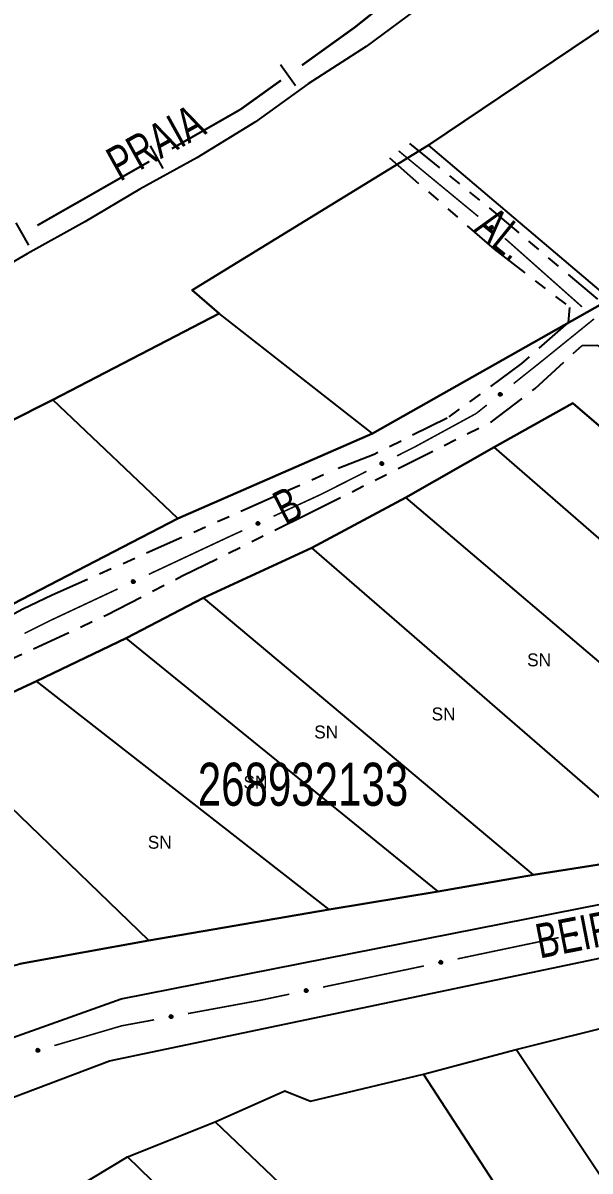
# Model space of a CAD drawing. Extents: x 207981 to 210201, y 4876477 to 4878908.
# Drawn here: x 208287.5 to 208353.4, y 4877507.2 to 4877640.5 of the extents above; entities that cross this region are included whole.
import ezdxf
from ezdxf.enums import TextEntityAlignment as Align

# ---------------------------------------------------------------- set-up
doc = ezdxf.new("R2010")
doc.units = 0
doc.header["$LTSCALE"] = 1.5
doc.header["$MEASUREMENT"] = 0
doc.linetypes.add('TRACO_25', pattern=[8, 3, -1, 1, -1, 1, -1])
for name, color, linetype in [('CD_MALHA_LOTES', 7, 'CONTINUOUS'), ('CD_TXT_QUADRA', 255, 'CONTINUOUS'), ('HD-CURSO-PERENE', 170, 'CONTINUOUS'), ('HD-TXT-PRAIA', 7, 'CONTINUOUS'), ('LM-LIM-SETORES-BAIRROS', 250, 'CONTINUOUS'), ('RU-QUADRA', 210, 'CONTINUOUS'), ('SV-EIXO-RUA-N-PAV', 6, 'CONTINUOUS'), ('SV-EIXO-RUA-PAV', 20, 'CONTINUOUS'), ('SV-RUA-NAO-PAV', 7, 'CONTINUOUS'), ('SV-RUA-PAVIM', 7, 'CONTINUOUS'), ('SV-TXT-RUA-N-PAV', 7, 'CONTINUOUS'), ('SV-TXT-RUA-PAV', 7, 'CONTINUOUS'), ('Th_NmrPort', 1, 'CONTINUOUS')]:
    doc.layers.add(name, color=color, linetype=linetype)
doc.styles.add('ARIAL', font='ARIAL.SHX')

msp = doc.modelspace()

# ---------------------------------------------------------------- linework, layer by layer
at = {"layer": 'CD_MALHA_LOTES', "linetype": 'Continuous', "flags": 128}
for points in [[(208334.64, 4877626.35), (208361.78, 4877644.63)], [(208307.14, 4877609.48), (208334.64, 4877626.35)], [(208355.78, 4877608.43), (208334.64, 4877626.35)], [(208310.28, 4877606.78), (208307.14, 4877609.48)], [(208355.78, 4877608.43), (208328.12, 4877592.84)], [(208290.95, 4877596.74), (208310.28, 4877606.78)], [(208328.12, 4877592.84), (208310.28, 4877606.78)], [(208269.43, 4877585.94), (208290.95, 4877596.74)], [(208305.49, 4877582.95), (208290.95, 4877596.74)], [(208342.29, 4877591.27), (208351.43, 4877596.36)], [(208351.43, 4877596.36), (208404.2, 4877551.09)], [(208328.12, 4877592.84), (208305.49, 4877582.95)], [(208332.02, 4877585.42), (208342.29, 4877591.27)], [(208391.01, 4877548.92), (208342.29, 4877591.27)], [(208321.08, 4877579.57), (208332.02, 4877585.42)], [(208377.52, 4877546.74), (208332.02, 4877585.42)], [(208305.49, 4877582.95), (208284.12, 4877571.93)], [(208308.49, 4877573.73), (208321.08, 4877579.57)], [(208362.15, 4877543.97), (208321.08, 4877579.57)], [(208299.49, 4877569.08), (208308.49, 4877573.73)], [(208346.86, 4877541.57), (208308.49, 4877573.73)], [(208289.07, 4877564.06), (208299.49, 4877569.08)], [(208335.77, 4877539.62), (208299.49, 4877569.08)], [(208276.78, 4877558.36), (208289.07, 4877564.06)], [(208323.1, 4877537.52), (208289.07, 4877564.06)], [(208302.11, 4877533.93), (208276.78, 4877558.36)], [(208362.15, 4877543.97), (208346.86, 4877541.57)], [(208346.86, 4877541.57), (208335.77, 4877539.62)], [(208335.77, 4877539.62), (208323.1, 4877537.52)], [(208323.1, 4877537.52), (208302.11, 4877533.93)], [(208302.11, 4877533.93), (208287.12, 4877531.23)], [(208344.84, 4877521.26), (208357.43, 4877524.41)], [(208334.05, 4877518.41), (208344.84, 4877521.26)], [(208372.42, 4877479.96), (208344.84, 4877521.26)], [(208309.83, 4877512.86), (208317.93, 4877516.46), (208320.93, 4877515.26), (208334.05, 4877518.41)], [(208352.93, 4877489.4), (208334.05, 4877518.41)], [(208299.64, 4877508.82), (208309.83, 4877512.86)], [(208344.84, 4877479.51), (208309.83, 4877512.86)], [(208289.75, 4877502.82), (208299.64, 4877508.82)], [(208342.44, 4877467.21), (208299.64, 4877508.82)]]:
    msp.add_lwpolyline(points, dxfattribs=at)
at = {"layer": 'HD-CURSO-PERENE', "linetype": 'Continuous'}
msp.add_polyline3d([(208334.094113, 4877642.766709, 2.237028), (208327.394718, 4877637.821168, 2.237028), (208320.641157, 4877633.476024, 2.237028), (208314.538877, 4877629.059647, 2.237028), (208307.709201, 4877624.864232, 2.237028), (208301.075825, 4877621.245668, 2.237028), (208294.693942, 4877617.453384, 2.237028), (208287.961133, 4877613.734112, 2.237028), (208281.504162, 4877609.941383, 2.237028), (208275.572981, 4877606.126738, 2.237028), (208269.23551, 4877603.160705, 2.237028), (208263.374284, 4877600.097372, 2.237028), (208257.365276, 4877596.682745, 2.237028), (208250.803053, 4877593.640291, 2.237028), (208244.994795, 4877590.151763, 2.237028), (208238.407372, 4877587.13419, 2.237028), (208232.066649, 4877584.643706, 2.237028), (208226.224805, 4877582.406476, 2.237028), (208219.960027, 4877579.791293, 2.237028), (208213.950849, 4877576.401695, 2.237028), (208207.685044, 4877573.936685, 2.237028), (208201.966465, 4877571.975514, 2.237028), (208196.252336, 4877569.363591, 2.237028), (208190.017207, 4877566.072775, 2.237028)], dxfattribs=at)
at = {"layer": 'LM-LIM-SETORES-BAIRROS', "const_width": 0.25}
for points in [[(208326.058213, 4877640.022602), (208331.894316, 4877644.662783)], [(208319.929137, 4877635.624088), (208325.616215, 4877639.705404)], [(208325.616215, 4877639.705404), (208326.058213, 4877640.022602)], [(208312.768026, 4877630.484938), (208317.491817, 4877633.874953)], [(208304.788864, 4877625.934163), (208312.606741, 4877630.392952)], [(208312.606741, 4877630.392952), (208312.768026, 4877630.484938)], [(208289.153111, 4877617.016585), (208302.182905, 4877624.4479)]]:
    msp.add_lwpolyline(points, dxfattribs=at)
at = {"layer": 'LM-LIM-SETORES-BAIRROS'}
for points in [[(208319.178825, 4877633.239338), (208317.429689, 4877635.676658)], [(208303.79469, 4877623.640341), (208302.308427, 4877626.2463)], [(208288.158936, 4877614.722763), (208286.672673, 4877617.328722)]]:
    msp.add_lwpolyline(points, dxfattribs=at)
at = {"layer": 'RU-QUADRA', "linetype": 'Continuous'}
for points in [[(208361.78, 4877644.63), (208334.64, 4877626.35), (208307.14, 4877609.48), (208310.28, 4877606.78), (208290.95, 4877596.74), (208269.43, 4877585.94), (208254.29, 4877578.22), (208242.75, 4877573.28), (208227.53, 4877566.68), (208210.74, 4877560.38), (208195, 4877553.11), (208175.89, 4877553.26)], [(208140.43, 4877322.03), (208224.24, 4877482.96), (208238.63, 4877507.62), (208210.89, 4877536.47), (208225.88, 4877543.67), (208241.7, 4877551.09), (208257.14, 4877558.74), (208267.63, 4877563.98), (208284.12, 4877571.93), (208305.49, 4877582.95), (208328.12, 4877592.84), (208355.78, 4877608.43)]]:
    msp.add_lwpolyline(points, dxfattribs=at)
at = {"layer": 'RU-QUADRA', "linetype": 'Continuous', "flags": 128}
msp.add_lwpolyline([(208404.2, 4877551.09), (208351.43, 4877596.36), (208342.29, 4877591.27), (208332.02, 4877585.42), (208321.08, 4877579.57), (208308.49, 4877573.73), (208299.49, 4877569.08), (208289.07, 4877564.06), (208276.78, 4877558.36), (208265.54, 4877552.21), (208254.14, 4877546.07), (208230.91, 4877534.08), (208251.29, 4877515.49), (208270.93, 4877526.88), (208287.12, 4877531.23), (208302.11, 4877533.93), (208323.1, 4877537.52), (208335.77, 4877539.62), (208346.86, 4877541.57), (208362.15, 4877543.97), (208377.52, 4877546.74), (208391.01, 4877548.92)], close=True, dxfattribs=at)
msp.add_lwpolyline([(208357.28, 4877438.66), (208298.59, 4877446.75), (208288.1, 4877447.95), (208238.85, 4877454.62), (208237.35, 4877457.17), (208256.24, 4877476.96), (208254.74, 4877478.31), (208263.29, 4877486.55), (208280.6, 4877497.35), (208289.75, 4877502.82), (208299.64, 4877508.82), (208309.83, 4877512.86), (208317.93, 4877516.46), (208320.93, 4877515.26), (208334.05, 4877518.41), (208344.84, 4877521.26), (208357.43, 4877524.41)], dxfattribs=at)
at = {"layer": 'SV-EIXO-RUA-N-PAV', "const_width": 0.18}
for points in [[(208331.159977, 4877625.685942), (208340.42314, 4877618.057455)], [(208343.510861, 4877615.514626), (208343.765681, 4877615.304774)], [(208343.765681, 4877615.304774), (208352.492365, 4877607.556784)], [(208353.899678, 4877606.15946), (208348.456268, 4877601.758405)], [(208348.091168, 4877601.463217), (208344.54805, 4877598.639795)], [(208348.456268, 4877601.758405), (208348.091168, 4877601.463217)], [(208341.419812, 4877596.14698), (208340.637752, 4877595.523777)], [(208340.181706, 4877595.160365), (208333.666109, 4877591.616795)], [(208340.637752, 4877595.523777), (208340.181706, 4877595.160365)], [(208333.666109, 4877591.616795), (208333.137342, 4877591.32922)], [(208333.137342, 4877591.32922), (208330.997255, 4877590.247153)], [(208327.427604, 4877588.442273), (208322.96554, 4877586.186174)], [(208322.138248, 4877585.76788), (208316.622424, 4877583.226882)], [(208322.96554, 4877586.186174), (208322.138248, 4877585.76788)], [(208312.989393, 4877581.553239), (208311.172877, 4877580.716417)], [(208311.139153, 4877580.700881), (208302.115879, 4877576.477221)], [(208311.172877, 4877580.716417), (208311.139153, 4877580.700881)], [(208298.493118, 4877574.781461), (208291.247597, 4877571.38994)], [(208290.809366, 4877571.184811), (208287.664438, 4877569.612347)], [(208291.247597, 4877571.38994), (208290.809366, 4877571.184811)]]:
    msp.add_lwpolyline(points, dxfattribs=at)
at = {"layer": 'SV-EIXO-RUA-N-PAV'}
for points in [[(208341.926068, 4877616.962354), (208341.974677, 4877616.967754), (208342.017559, 4877616.962456), (208342.052052, 4877616.947742), (208342.079143, 4877616.926793), (208342.104444, 4877616.902238), (208342.124491, 4877616.871855), (208342.139271, 4877616.833204), (208342.145031, 4877616.78448), (208342.136716, 4877616.740909), (208342.1241, 4877616.70632), (208342.103882, 4877616.676813), (208342.079617, 4877616.652634), (208342.047367, 4877616.632854), (208342.008052, 4877616.618258), (208341.958918, 4877616.613653), (208341.916914, 4877616.619136), (208341.883924, 4877616.634243), (208341.854389, 4877616.654758), (208341.828859, 4877616.680135), (208341.809352, 4877616.710074), (208341.794728, 4877616.749685), (208341.790824, 4877616.79824), (208341.795815, 4877616.840197), (208341.810455, 4877616.87339), (208341.831306, 4877616.902013), (208341.855625, 4877616.927689), (208341.885329, 4877616.949112), (208341.926068, 4877616.962354)], [(208343.1649, 4877597.396841), (208343.160096, 4877597.348169), (208343.146013, 4877597.30732), (208343.124462, 4877597.276631), (208343.098347, 4877597.254477), (208343.069077, 4877597.234823), (208343.035194, 4877597.221517), (208342.994317, 4877597.21508), (208342.945459, 4877597.219557), (208342.904562, 4877597.236733), (208342.873344, 4877597.256252), (208342.848676, 4877597.282153), (208342.830058, 4877597.310908), (208342.817401, 4877597.34656), (208342.811282, 4877597.388048), (208342.816973, 4877597.437068), (208342.831053, 4877597.47702), (208342.852678, 4877597.506157), (208342.878875, 4877597.530792), (208342.908998, 4877597.5505), (208342.942333, 4877597.563369), (208342.984116, 4877597.569455), (208343.032424, 4877597.563197), (208343.072432, 4877597.549608), (208343.101865, 4877597.528398), (208343.125537, 4877597.502061), (208343.145608, 4877597.472944), (208343.160401, 4877597.439441), (208343.1649, 4877597.396841)], [(208329.390322, 4877589.311308), (208329.375724, 4877589.264629), (208329.353633, 4877589.227495), (208329.326293, 4877589.201828), (208329.29622, 4877589.185445), (208329.263565, 4877589.172151), (208329.227686, 4877589.166011), (208329.186354, 4877589.168017), (208329.139425, 4877589.182332), (208329.102873, 4877589.207462), (208329.076275, 4877589.23292), (208329.057387, 4877589.263295), (208329.045003, 4877589.295233), (208329.039858, 4877589.332714), (208329.0423, 4877589.37458), (208329.057836, 4877589.42142), (208329.079744, 4877589.457676), (208329.10684, 4877589.481808), (208329.137497, 4877589.500604), (208329.170997, 4877589.513777), (208329.206252, 4877589.519601), (208329.248401, 4877589.517067), (208329.294428, 4877589.50112), (208329.330839, 4877589.479682), (208329.355345, 4877589.452932), (208329.37317, 4877589.422333), (208329.386903, 4877589.389743), (208329.394576, 4877589.353933), (208329.390322, 4877589.311308)], [(208314.982466, 4877582.350196), (208314.966177, 4877582.30408), (208314.942748, 4877582.267776), (208314.914491, 4877582.243122), (208314.883841, 4877582.227846), (208314.850724, 4877582.21575), (208314.814644, 4877582.210921), (208314.773413, 4877582.214431), (208314.727037, 4877582.230446), (208314.691425, 4877582.256892), (208314.665772, 4877582.283301), (208314.648003, 4877582.314344), (208314.636791, 4877582.346713), (208314.633014, 4877582.384356), (208314.636979, 4877582.426105), (208314.654212, 4877582.472348), (208314.677426, 4877582.507781), (208314.705383, 4877582.530911), (208314.736705, 4877582.548577), (208314.770663, 4877582.560521), (208314.806106, 4877582.565057), (208314.848134, 4877582.560989), (208314.89355, 4877582.543376), (208314.929156, 4877582.520626), (208314.952672, 4877582.493001), (208314.96937, 4877582.461773), (208314.981906, 4877582.428705), (208314.98827, 4877582.392639), (208314.982466, 4877582.350196)], [(208300.481296, 4877575.590554), (208300.465289, 4877575.544339), (208300.442081, 4877575.507893), (208300.413976, 4877575.483067), (208300.383419, 4877575.467604), (208300.350376, 4877575.455306), (208300.314327, 4877575.450258), (208300.273075, 4877575.453516), (208300.226602, 4877575.469249), (208300.19083, 4877575.495477), (208300.165016, 4877575.521729), (208300.147058, 4877575.552663), (208300.135649, 4877575.584963), (208300.131643, 4877575.622582), (208300.135353, 4877575.664355), (208300.152304, 4877575.710702), (208300.175301, 4877575.746276), (208300.203117, 4877575.769576), (208300.23433, 4877575.787433), (208300.268215, 4877575.799584), (208300.30363, 4877575.804336), (208300.345682, 4877575.800524), (208300.391205, 4877575.783188), (208300.426948, 4877575.760656), (208300.450632, 4877575.733175), (208300.46752, 4877575.702049), (208300.480258, 4877575.669057), (208300.486842, 4877575.633031), (208300.481296, 4877575.590554)]]:
    msp.add_lwpolyline(points, close=True, dxfattribs=at)
for points in [[(208341.790824, 4877616.79824), (208342.047367, 4877616.632854)], [(208341.794358, 4877616.817065), (208342.059174, 4877616.644941)], [(208341.794728, 4877616.749685), (208342.008052, 4877616.618258)], [(208341.795815, 4877616.840197), (208342.079617, 4877616.652634)], [(208341.796712, 4877616.772702), (208342.025034, 4877616.627097)], [(208341.805325, 4877616.853993), (208342.089101, 4877616.666255)], [(208341.807803, 4877616.728215), (208341.977201, 4877616.620529)], [(208341.809352, 4877616.710074), (208341.958918, 4877616.613653)], [(208341.810455, 4877616.87339), (208342.103882, 4877616.676813)], [(208341.822612, 4877616.885717), (208342.110972, 4877616.690667)], [(208341.822859, 4877616.692836), (208341.932652, 4877616.620095)], [(208341.828859, 4877616.680135), (208341.916914, 4877616.619136)], [(208341.831306, 4877616.902013), (208342.1241, 4877616.70632)], [(208341.847086, 4877616.913289), (208342.127702, 4877616.728153)], [(208341.855625, 4877616.927689), (208342.136716, 4877616.740909)], [(208341.874038, 4877616.935285), (208342.137615, 4877616.765948)], [(208341.885329, 4877616.949112), (208342.145031, 4877616.78448)], [(208341.905204, 4877616.95381), (208342.138235, 4877616.80963)], [(208341.926068, 4877616.962354), (208342.139271, 4877616.833204)], [(208341.952665, 4877616.96422), (208342.125905, 4877616.856905)], [(208341.974677, 4877616.967754), (208342.124491, 4877616.871855)], [(208341.999135, 4877616.964839), (208342.107007, 4877616.891913)], [(208342.017559, 4877616.962456), (208342.104444, 4877616.902238)], [(208342.984116, 4877597.569455), (208342.811282, 4877597.388048)], [(208343.006221, 4877597.562737), (208342.816404, 4877597.369601)], [(208342.942333, 4877597.563369), (208342.816973, 4877597.437068)], [(208343.032424, 4877597.563197), (208342.817401, 4877597.34656)], [(208342.960401, 4877597.561119), (208342.819905, 4877597.417756)], [(208343.050107, 4877597.555834), (208342.826775, 4877597.332502)], [(208342.922667, 4877597.553733), (208342.828726, 4877597.461425)], [(208343.072432, 4877597.549608), (208342.830058, 4877597.310908)], [(208342.908998, 4877597.5505), (208342.831053, 4877597.47702)], [(208343.083955, 4877597.537442), (208342.841415, 4877597.298803)], [(208343.101865, 4877597.528398), (208342.848676, 4877597.282153)], [(208343.1114, 4877597.513948), (208342.860757, 4877597.272342)], [(208343.125537, 4877597.502061), (208342.873344, 4877597.256252)], [(208343.133293, 4877597.484285), (208342.893955, 4877597.248198)], [(208343.145608, 4877597.472944), (208342.904562, 4877597.236733)], [(208343.149217, 4877597.453355), (208342.92887, 4877597.230657)], [(208343.160401, 4877597.439441), (208342.945459, 4877597.219557)], [(208343.160872, 4877597.419023), (208342.971472, 4877597.220986)], [(208343.1649, 4877597.396841), (208342.994317, 4877597.21508)], [(208343.161206, 4877597.370435), (208343.020277, 4877597.223237)], [(208343.160096, 4877597.348169), (208343.035194, 4877597.221517)], [(208343.152168, 4877597.324848), (208343.058444, 4877597.234458)], [(208343.146013, 4877597.30732), (208343.069077, 4877597.234823)], [(208329.294428, 4877589.50112), (208329.039858, 4877589.332714)], [(208329.248401, 4877589.517067), (208329.0423, 4877589.37458)], [(208329.268678, 4877589.505995), (208329.043565, 4877589.355477)], [(208329.330839, 4877589.479682), (208329.045003, 4877589.295233)], [(208329.310245, 4877589.490316), (208329.046178, 4877589.317044)], [(208329.339648, 4877589.465428), (208329.053662, 4877589.281073)], [(208329.223486, 4877589.513726), (208329.056782, 4877589.401915)], [(208329.355345, 4877589.452932), (208329.057387, 4877589.263295)], [(208329.206252, 4877589.519601), (208329.057836, 4877589.42142)], [(208329.361745, 4877589.436846), (208329.067221, 4877589.251233)], [(208329.185039, 4877589.514164), (208329.074295, 4877589.442879)], [(208329.37317, 4877589.422333), (208329.076275, 4877589.23292)], [(208329.170997, 4877589.513777), (208329.079744, 4877589.457676)], [(208329.377151, 4877589.403351), (208329.094818, 4877589.220844)], [(208329.386903, 4877589.389743), (208329.102873, 4877589.207462)], [(208329.386455, 4877589.36983), (208329.125439, 4877589.196572)], [(208329.394576, 4877589.353933), (208329.139425, 4877589.182332)], [(208329.390888, 4877589.333846), (208329.165186, 4877589.178443)], [(208329.390322, 4877589.311308), (208329.186354, 4877589.168017)], [(208329.381337, 4877589.286204), (208329.213429, 4877589.170726)], [(208329.375724, 4877589.264629), (208329.227686, 4877589.166011)], [(208329.363222, 4877589.243406), (208329.25308, 4877589.173955)], [(208329.353633, 4877589.227495), (208329.263565, 4877589.172151)], [(208314.89355, 4877582.543376), (208314.633014, 4877582.384356)], [(208314.929156, 4877582.520626), (208314.636791, 4877582.346713)], [(208314.848134, 4877582.560989), (208314.636979, 4877582.426105)], [(208314.867995, 4877582.549186), (208314.637548, 4877582.406969)], [(208314.908963, 4877582.532003), (208314.638759, 4877582.368466)], [(208314.93744, 4877582.50606), (208314.644928, 4877582.332247)], [(208314.952672, 4877582.493001), (208314.648003, 4877582.314344)], [(208314.823114, 4877582.558558), (208314.652448, 4877582.452894)], [(208314.806106, 4877582.565057), (208314.654212, 4877582.472348)], [(208314.958481, 4877582.476692), (208314.657391, 4877582.301932)], [(208314.96937, 4877582.461773), (208314.665772, 4877582.283301)], [(208314.784709, 4877582.560396), (208314.671441, 4877582.493193)], [(208314.770663, 4877582.560521), (208314.677426, 4877582.507781)], [(208314.972656, 4877582.442659), (208314.683863, 4877582.270558)], [(208314.981906, 4877582.428705), (208314.691425, 4877582.256892)], [(208314.980733, 4877582.408821), (208314.713579, 4877582.245187)], [(208314.98827, 4877582.392639), (208314.727037, 4877582.230446)], [(208314.983852, 4877582.372699), (208314.752639, 4877582.225622)], [(208314.982466, 4877582.350196), (208314.773413, 4877582.214431)], [(208314.972573, 4877582.325437), (208314.800569, 4877582.216153)], [(208314.966177, 4877582.30408), (208314.814644, 4877582.210921)], [(208314.95291, 4877582.283328), (208314.840312, 4877582.217935)], [(208314.942748, 4877582.267776), (208314.850724, 4877582.21575)], [(208300.391205, 4877575.783188), (208300.131643, 4877575.622582)], [(208300.345682, 4877575.800524), (208300.135353, 4877575.664355)], [(208300.426948, 4877575.760656), (208300.135649, 4877575.584963)], [(208300.365614, 4877575.788842), (208300.136038, 4877575.645223)], [(208300.406686, 4877575.771909), (208300.137484, 4877575.606728)], [(208300.435321, 4877575.74614), (208300.143874, 4877575.570547)], [(208300.450632, 4877575.733175), (208300.147058, 4877575.552663)], [(208300.320677, 4877575.79794), (208300.150658, 4877575.691238)], [(208300.30363, 4877575.804336), (208300.152304, 4877575.710702)], [(208300.45654, 4877575.716901), (208300.156522, 4877575.540308)], [(208300.46752, 4877575.702049), (208300.165016, 4877575.521729)], [(208300.282261, 4877575.799544), (208300.169406, 4877575.731652)], [(208300.268215, 4877575.799584), (208300.175301, 4877575.746276)], [(208300.470923, 4877575.682955), (208300.183184, 4877575.509097)], [(208300.480258, 4877575.669057), (208300.19083, 4877575.495477)], [(208300.479206, 4877575.649167), (208300.213054, 4877575.483907)], [(208300.486842, 4877575.633031), (208300.226602, 4877575.469249)], [(208300.482545, 4877575.613065), (208300.252233, 4877575.46458)], [(208300.481296, 4877575.590554), (208300.273075, 4877575.453516)], [(208300.471554, 4877575.565735), (208300.30022, 4877575.455404)], [(208300.465289, 4877575.544339), (208300.314327, 4877575.450258)], [(208300.452149, 4877575.523506), (208300.339951, 4877575.457428)], [(208300.442081, 4877575.507893), (208300.350376, 4877575.455306)]]:
    msp.add_lwpolyline(points, dxfattribs=at)
at = {"layer": 'SV-EIXO-RUA-PAV', "const_width": 0.18}
for points in [[(208349.774586, 4877534.265385), (208338.029817, 4877531.803599)], [(208334.114893, 4877530.983004), (208322.370124, 4877528.521218)], [(208318.455201, 4877527.700623), (208315.519008, 4877527.085176)], [(208315.121863, 4877527.001932), (208306.669784, 4877525.445319)], [(208315.519008, 4877527.085176), (208315.121863, 4877527.001932)], [(208298.969536, 4877524.02717), (208291.129605, 4877521.727498)], [(208299.785561, 4877524.177457), (208298.969536, 4877524.02717)], [(208302.735942, 4877524.720826), (208299.785561, 4877524.177457)]]:
    msp.add_lwpolyline(points, dxfattribs=at)
at = {"layer": 'SV-EIXO-RUA-PAV'}
for points in [[(208351.895255, 4877534.597419), (208351.869085, 4877534.556102), (208351.838144, 4877534.525943), (208351.805097, 4877534.508216), (208351.771811, 4877534.500166), (208351.73683, 4877534.495766), (208351.700582, 4877534.499111), (208351.661174, 4877534.511735), (208351.619543, 4877534.537697), (208351.590731, 4877534.571424), (208351.571619, 4877534.602892), (208351.561226, 4877534.637118), (208351.557521, 4877534.671172), (208351.562241, 4877534.708709), (208351.575424, 4877534.74852), (208351.602543, 4877534.78975), (208351.633079, 4877534.819109), (208351.665494, 4877534.835416), (208351.699968, 4877534.845646), (208351.735735, 4877534.84971), (208351.771297, 4877534.846221), (208351.811357, 4877534.832876), (208351.851697, 4877534.80557), (208351.881326, 4877534.775448), (208351.898084, 4877534.743272), (208351.907391, 4877534.709104), (208351.912231, 4877534.674072), (208351.910385, 4877534.637496), (208351.895255, 4877534.597419)], [(208336.235562, 4877531.315038), (208336.209392, 4877531.27372), (208336.178451, 4877531.243562), (208336.145405, 4877531.225835), (208336.112118, 4877531.217785), (208336.077137, 4877531.213385), (208336.04089, 4877531.21673), (208336.001482, 4877531.229354), (208335.95985, 4877531.255316), (208335.931038, 4877531.289042), (208335.911926, 4877531.320511), (208335.901534, 4877531.354737), (208335.897829, 4877531.388791), (208335.902549, 4877531.426328), (208335.915732, 4877531.466139), (208335.94285, 4877531.507369), (208335.973387, 4877531.536728), (208336.005801, 4877531.553035), (208336.040275, 4877531.563265), (208336.076042, 4877531.567329), (208336.111605, 4877531.56384), (208336.151664, 4877531.550494), (208336.192004, 4877531.523189), (208336.221634, 4877531.493067), (208336.238391, 4877531.460891), (208336.247699, 4877531.426723), (208336.252538, 4877531.391691), (208336.250693, 4877531.355114), (208336.235562, 4877531.315038)], [(208320.57587, 4877528.032657), (208320.549699, 4877527.991339), (208320.518758, 4877527.96118), (208320.485712, 4877527.943454), (208320.452426, 4877527.935404), (208320.417444, 4877527.931004), (208320.381197, 4877527.934349), (208320.341789, 4877527.946973), (208320.300158, 4877527.972935), (208320.271346, 4877528.006661), (208320.252234, 4877528.03813), (208320.241841, 4877528.072356), (208320.238136, 4877528.10641), (208320.242856, 4877528.143947), (208320.256039, 4877528.183758), (208320.283158, 4877528.224988), (208320.313694, 4877528.254347), (208320.346108, 4877528.270654), (208320.380583, 4877528.280884), (208320.41635, 4877528.284948), (208320.451912, 4877528.281459), (208320.491972, 4877528.268113), (208320.532311, 4877528.240808), (208320.561941, 4877528.210686), (208320.578699, 4877528.178509), (208320.588006, 4877528.144342), (208320.592846, 4877528.10931), (208320.591, 4877528.072733), (208320.57587, 4877528.032657)], [(208304.864105, 4877525.000837), (208304.836931, 4877524.960172), (208304.805261, 4877524.93078), (208304.77179, 4877524.913868), (208304.738317, 4877524.906635), (208304.703238, 4877524.903093), (208304.667084, 4877524.907325), (208304.627997, 4877524.92091), (208304.587013, 4877524.947883), (208304.559036, 4877524.982305), (208304.5407, 4877525.014232), (208304.531149, 4877525.048702), (208304.528279, 4877525.082837), (208304.533916, 4877525.120247), (208304.54807, 4877525.159723), (208304.57619, 4877525.200277), (208304.607436, 4877525.22888), (208304.64024, 4877525.244388), (208304.674954, 4877525.25377), (208304.71081, 4877525.256957), (208304.746276, 4877525.252599), (208304.785997, 4877525.238277), (208304.825656, 4877525.209992), (208304.85454, 4877525.179153), (208304.870504, 4877525.146576), (208304.878972, 4877525.112191), (208304.882953, 4877525.077051), (208304.880212, 4877525.04053), (208304.864105, 4877525.000837)], [(208289.37932, 4877521.099372), (208289.356479, 4877521.056124), (208289.328006, 4877521.023626), (208289.296455, 4877521.003356), (208289.263905, 4877520.992714), (208289.229378, 4877520.985577), (208289.19298, 4877520.986062), (208289.152701, 4877520.995548), (208289.109157, 4877521.018156), (208289.077783, 4877521.049513), (208289.056256, 4877521.079381), (208289.043204, 4877521.112684), (208289.036833, 4877521.146341), (208289.038587, 4877521.184133), (208289.048599, 4877521.224857), (208289.072392, 4877521.268092), (208289.100525, 4877521.299761), (208289.131557, 4877521.318566), (208289.16512, 4877521.331475), (208289.200457, 4877521.338339), (208289.236183, 4877521.337657), (208289.277168, 4877521.327503), (208289.31953, 4877521.303454), (208289.351437, 4877521.275755), (208289.370672, 4877521.244995), (208289.382637, 4877521.211666), (208289.390216, 4877521.177122), (208289.391252, 4877521.140514), (208289.37932, 4877521.099372)]]:
    msp.add_lwpolyline(points, close=True, dxfattribs=at)
for points in [[(208351.881326, 4877534.775448), (208351.557521, 4877534.671172)], [(208351.898084, 4877534.743272), (208351.561226, 4877534.637118)], [(208351.886151, 4877534.759401), (208351.562225, 4877534.655255)], [(208351.851697, 4877534.80557), (208351.562241, 4877534.708709)], [(208351.864182, 4877534.791045), (208351.564295, 4877534.691938)], [(208351.900106, 4877534.726077), (208351.567608, 4877534.622923)], [(208351.907391, 4877534.709104), (208351.571619, 4877534.602892)], [(208351.828083, 4877534.816938), (208351.571707, 4877534.72974)], [(208351.811357, 4877534.832876), (208351.575424, 4877534.74852)], [(208351.906329, 4877534.689739), (208351.58641, 4877534.586433)], [(208351.912231, 4877534.674072), (208351.590731, 4877534.571424)], [(208351.786426, 4877534.83609), (208351.596481, 4877534.771181)], [(208351.771297, 4877534.846221), (208351.602543, 4877534.78975)], [(208351.90665, 4877534.654952), (208351.609714, 4877534.555069)], [(208351.910385, 4877534.637496), (208351.619543, 4877534.537697)], [(208351.749399, 4877534.846453), (208351.62399, 4877534.806225)], [(208351.735735, 4877534.84971), (208351.633079, 4877534.819109)], [(208351.901628, 4877534.619045), (208351.643422, 4877534.52728)], [(208351.895255, 4877534.597419), (208351.661174, 4877534.511735)], [(208351.880085, 4877534.575492), (208351.68803, 4877534.507353)], [(208351.869085, 4877534.556102), (208351.700582, 4877534.499111)], [(208351.851521, 4877534.538833), (208351.727168, 4877534.50022)], [(208351.838144, 4877534.525943), (208351.73683, 4877534.495766)], [(208336.221634, 4877531.493067), (208335.897829, 4877531.388791)], [(208336.238391, 4877531.460891), (208335.901534, 4877531.354737)], [(208336.226458, 4877531.47702), (208335.902532, 4877531.372874)], [(208336.192004, 4877531.523189), (208335.902549, 4877531.426328)], [(208336.204489, 4877531.508663), (208335.904602, 4877531.409556)], [(208336.240414, 4877531.443696), (208335.907915, 4877531.340542)], [(208336.247699, 4877531.426723), (208335.911926, 4877531.320511)], [(208336.16839, 4877531.534557), (208335.912015, 4877531.447359)], [(208336.151664, 4877531.550494), (208335.915732, 4877531.466139)], [(208336.246636, 4877531.407358), (208335.926717, 4877531.304052)], [(208336.252538, 4877531.391691), (208335.931038, 4877531.289042)], [(208336.126733, 4877531.553709), (208335.936789, 4877531.4888)], [(208336.111605, 4877531.56384), (208335.94285, 4877531.507369)], [(208336.246957, 4877531.372571), (208335.950021, 4877531.272688)], [(208336.250693, 4877531.355114), (208335.95985, 4877531.255316)], [(208336.089706, 4877531.564072), (208335.964298, 4877531.523844)], [(208336.076042, 4877531.567329), (208335.973387, 4877531.536728)], [(208336.241936, 4877531.336664), (208335.983729, 4877531.244899)], [(208336.235562, 4877531.315038), (208336.001482, 4877531.229354)], [(208336.220393, 4877531.293111), (208336.028337, 4877531.224972)], [(208336.209392, 4877531.27372), (208336.04089, 4877531.21673)], [(208336.191828, 4877531.256452), (208336.067475, 4877531.217839)], [(208336.178451, 4877531.243562), (208336.077137, 4877531.213385)], [(208320.561941, 4877528.210686), (208320.238136, 4877528.10641)], [(208320.578699, 4877528.178509), (208320.241841, 4877528.072356)], [(208320.566765, 4877528.194639), (208320.242839, 4877528.090493)], [(208320.532311, 4877528.240808), (208320.242856, 4877528.143947)], [(208320.544797, 4877528.226282), (208320.24491, 4877528.127175)], [(208320.580721, 4877528.161315), (208320.248222, 4877528.058161)], [(208320.588006, 4877528.144342), (208320.252234, 4877528.03813)], [(208320.508697, 4877528.252176), (208320.252322, 4877528.164978)], [(208320.491972, 4877528.268113), (208320.256039, 4877528.183758)], [(208320.586944, 4877528.124977), (208320.267024, 4877528.021671)], [(208320.592846, 4877528.10931), (208320.271346, 4877528.006661)], [(208320.46704, 4877528.271328), (208320.277096, 4877528.206419)], [(208320.451912, 4877528.281459), (208320.283158, 4877528.224988)], [(208320.587264, 4877528.09019), (208320.290328, 4877527.990307)], [(208320.591, 4877528.072733), (208320.300158, 4877527.972935)], [(208320.430014, 4877528.281691), (208320.304605, 4877528.241463)], [(208320.41635, 4877528.284948), (208320.313694, 4877528.254347)], [(208320.582243, 4877528.054283), (208320.324037, 4877527.962518)], [(208320.57587, 4877528.032657), (208320.341789, 4877527.946973)], [(208320.5607, 4877528.01073), (208320.368645, 4877527.942591)], [(208320.549699, 4877527.991339), (208320.381197, 4877527.934349)], [(208320.532136, 4877527.974071), (208320.407782, 4877527.935458)], [(208320.518758, 4877527.96118), (208320.417444, 4877527.931004)], [(208304.85454, 4877525.179153), (208304.528279, 4877525.082837)], [(208304.870504, 4877525.146576), (208304.531149, 4877525.048702)], [(208304.858969, 4877525.162993), (208304.532591, 4877525.066809)], [(208304.825656, 4877525.209992), (208304.533916, 4877525.120247)], [(208304.837782, 4877525.195165), (208304.535559, 4877525.10343)], [(208304.872105, 4877525.129337), (208304.53718, 4877525.034355)], [(208304.878972, 4877525.112191), (208304.5407, 4877525.014232)], [(208304.802328, 4877525.221934), (208304.543894, 4877525.14104)], [(208304.785997, 4877525.238277), (208304.54807, 4877525.159723)], [(208304.877436, 4877525.092858), (208304.555083, 4877524.997416)], [(208304.882953, 4877525.077051), (208304.559036, 4877524.982305)], [(208304.761152, 4877525.2421), (208304.569675, 4877525.181862)], [(208304.746276, 4877525.252599), (208304.57619, 4877525.200277)], [(208304.876905, 4877525.058073), (208304.577612, 4877524.965491)], [(208304.880212, 4877525.04053), (208304.587013, 4877524.947883)], [(208304.72439, 4877525.253367), (208304.598034, 4877525.216222)], [(208304.71081, 4877525.256957), (208304.607436, 4877525.22888)], [(208304.871006, 4877525.0223), (208304.61063, 4877524.936885)], [(208304.864105, 4877525.000837), (208304.627997, 4877524.92091)], [(208304.848403, 4877524.979288), (208304.654737, 4877524.915871)], [(208304.836931, 4877524.960172), (208304.667084, 4877524.907325)], [(208304.81895, 4877524.943339), (208304.693688, 4877524.907783)], [(208304.805261, 4877524.93078), (208304.703238, 4877524.903093)], [(208289.351437, 4877521.275755), (208289.036833, 4877521.146341)], [(208289.31953, 4877521.303454), (208289.038587, 4877521.184133)], [(208289.333119, 4877521.289955), (208289.041953, 4877521.167575)], [(208289.357508, 4877521.260136), (208289.042773, 4877521.130843)], [(208289.370672, 4877521.244995), (208289.043204, 4877521.112684)], [(208289.295095, 4877521.31293), (208289.04637, 4877521.205843)], [(208289.277168, 4877521.327503), (208289.048599, 4877521.224857)], [(208289.37404, 4877521.228013), (208289.050682, 4877521.099035)], [(208289.382637, 4877521.211666), (208289.056256, 4877521.079381)], [(208289.252061, 4877521.328747), (208289.067809, 4877521.249104)], [(208289.383101, 4877521.192277), (208289.072295, 4877521.064136)], [(208289.236183, 4877521.337657), (208289.072392, 4877521.268092)], [(208289.390216, 4877521.177122), (208289.077783, 4877521.049513)], [(208289.214335, 4877521.336167), (208289.092477, 4877521.286202)], [(208289.386156, 4877521.157622), (208289.097993, 4877521.034702)], [(208289.200457, 4877521.338339), (208289.100525, 4877521.299761)], [(208289.391252, 4877521.140514), (208289.109157, 4877521.018156)], [(208289.383973, 4877521.121432), (208289.133782, 4877521.009649)], [(208289.37932, 4877521.099372), (208289.152701, 4877520.995548)], [(208289.365921, 4877521.07632), (208289.179818, 4877520.993291)], [(208289.356479, 4877521.056124), (208289.19298, 4877520.986062)], [(208289.340328, 4877521.037529), (208289.219396, 4877520.989258)], [(208289.328006, 4877521.023626), (208289.229378, 4877520.985577)]]:
    msp.add_lwpolyline(points, dxfattribs=at)
at = {"layer": 'SV-RUA-NAO-PAV', "linetype": 'TRACO_25'}
for points in [[(208332.415839, 4877626.542942, 3.536375), (208341.690271, 4877619.058286, 4.136073), (208360.697747, 4877603.051571, 4.136073), (208382.821157, 4877581.606783, 3.961161), (208396.262159, 4877567.018839, 3.936174), (208404.803472, 4877556.999343, 3.936174), (208407.665077, 4877554.023275, 3.936174), (208409.709547, 4877551.702692, 3.936174), (208411.870706, 4877549.345064, 3.936174)], [(208330.101933, 4877624.863052, 3.536375), (208342.273776, 4877614.255994, 4.285998), (208351.055617, 4877607.499858, 4.36096), (208350.867531, 4877605.721619, 4.36096), (208345.468302, 4877600.984016, 4.710784), (208336.826189, 4877594.625294, 5.110583), (208328.319537, 4877590.419947, 4.535872), (208322.752846, 4877588.209377, 4.485897)], [(208255.677858, 4877507.497169, 5.360457), (208241.496336, 4877520.521749, 4.935671), (208228.333152, 4877532.979762, 4.56086), (208227.55571, 4877535.136688, 4.56086), (208230.002348, 4877538.77664, 4.56086), (208233.741371, 4877541.051477, 4.56086), (208271.737746, 4877559.348107, 4.485897), (208277.816407, 4877562.80877, 4.485897), (208297.224479, 4877571.766342, 4.485897), (208306.013794, 4877576.296118, 4.485897), (208320.383739, 4877583.383492, 4.735772), (208341.960317, 4877594.205159, 4.960659), (208347.065182, 4877598.064971, 4.735772), (208352.512588, 4877603.078188, 4.285998), (208354.339741, 4877603.089008, 4.285998), (208372.329051, 4877585.899857, 4.36096), (208379.220715, 4877579.230985, 4.36096), (208385.2301, 4877573.367719, 4.36096), (208396.803306, 4877561.089949, 3.861211), (208402.047256, 4877555.632072, 3.861211), (208404.208415, 4877550.523878, 3.861211), (208403.422539, 4877547.969781, 3.861211)], [(208208.667899, 4877560.290288, 4.710784), (208225.779714, 4877542.722158, 4.710784), (208229.658393, 4877543.178473, 4.710784), (208235.362331, 4877545.460048, 4.710784), (208244.65073, 4877548.950453, 4.710784), (208258.160589, 4877557.240277, 4.710784), (208273.796983, 4877565.220424, 4.710784), (208287.463023, 4877572.455386, 4.710784), (208290.885322, 4877574.104012, 4.610834), (208322.752846, 4877588.209377, 4.610834)]]:
    msp.add_polyline3d(points, dxfattribs=at)
at = {"layer": 'SV-RUA-PAVIM', "linetype": 'Continuous'}
for points in [[(208256.094587, 4877507.236789, 6.060105), (208264.810719, 4877512.971086, 5.135571), (208278.115834, 4877519.763491, 4.910684), (208298.890751, 4877527.145202, 4.660809), (208378.855389, 4877542.937077, 3.936174), (208403.422539, 4877547.969781, 3.936174)], [(208227.510453, 4877460.464723, 7.234515), (208239.592885, 4877479.637639, 6.434917), (208255.733202, 4877498.580764, 5.110583), (208276.616712, 4877512.045393, 4.410935), (208297.563242, 4877519.953749, 4.46091), (208374.331686, 4877536.039244, 4.036123)]]:
    msp.add_polyline3d(points, dxfattribs=at)

# ---------------------------------------------------------------- texts
at = {"layer": 'CD_TXT_QUADRA', "style": 'ARIAL', "width": 0.7}
msp.add_text('268932133', height=5, dxfattribs=at).set_placement((208307.810805, 4877549.590806))
at = {"layer": 'HD-TXT-PRAIA', "style": 'ARIAL', "width": 0.7}
msp.add_text('PRAIA', height=4, rotation=29, dxfattribs=at).set_placement((208298.736007, 4877622.066767))
at = {"layer": 'SV-TXT-RUA-N-PAV', "style": 'ARIAL', "width": 0.7}
for s, rotation, p in [('AL.', 321, (208339.719919, 4877616.363621)), ('B', 27, (208317.988578, 4877582.118867))]:
    msp.add_text(s, height=4, rotation=rotation, dxfattribs=at).set_placement(p)
at = {"layer": 'SV-TXT-RUA-PAV', "style": 'ARIAL', "width": 0.7}
msp.add_text('BEIRA-MAR', height=4, rotation=11, dxfattribs=at).set_placement((208347.58634, 4877531.840477))
at = {"layer": 'Th_NmrPort', "color": 1}
for p in [(208346.114784, 4877566.539332), (208335.004331, 4877560.256494), (208321.350277, 4877558.162165), (208313.124331, 4877552.336494), (208301.99885, 4877545.350957)]:
    msp.add_text('SN', height=1.5, dxfattribs=at).set_placement(p, align=Align.MIDDLE_LEFT)

doc.saveas('drawing.dxf')
